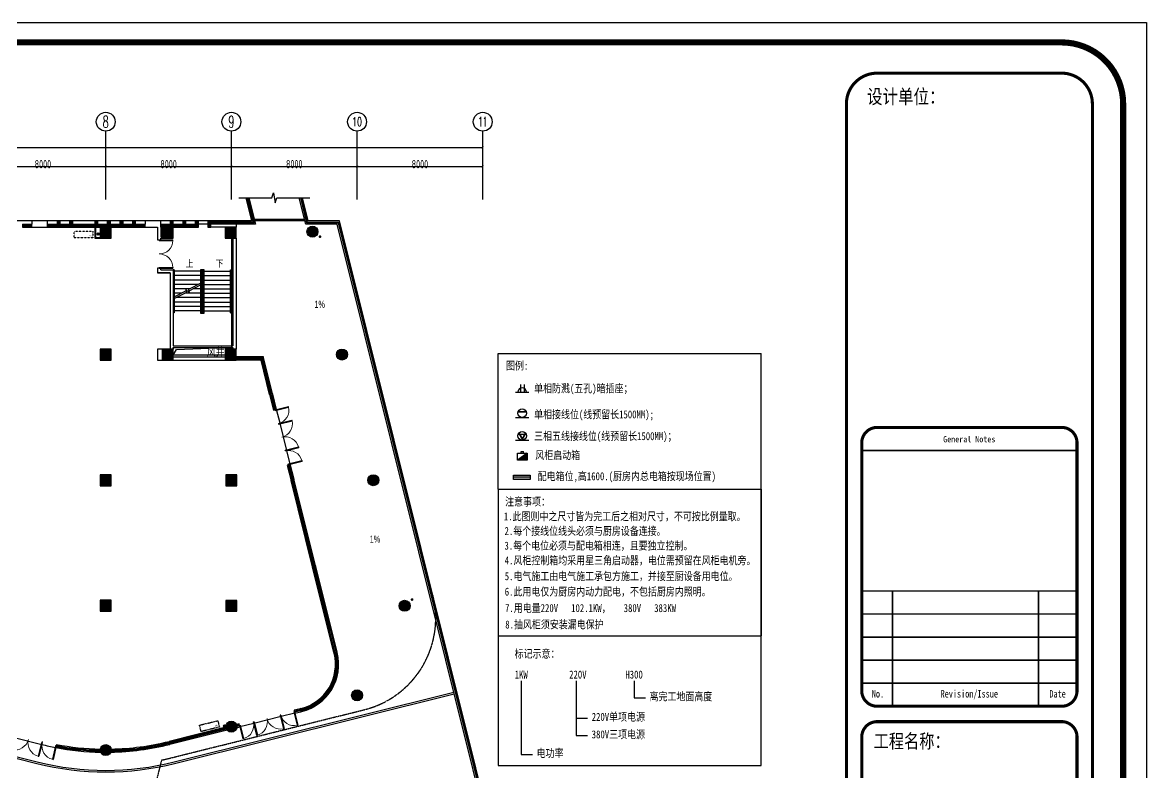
# Model space of a CAD drawing. Header units: inches. Extents: x -584 to 1446124, y -108140 to 99637.
# Drawn here: x 1154924 to 1226479, y 51886 to 99637 of the extents above; entities that cross this region are included whole.
import ezdxf
from ezdxf.enums import TextEntityAlignment as Align

# ---------------------------------------------------------------- set-up
doc = ezdxf.new("R2010")
doc.units = ezdxf.units.IN
doc.header["$MEASUREMENT"] = 0
doc.linetypes.add('DASH', pattern=[0.35, 0.25, -0.1])
for name, color, linetype in [('0-空调出屋面', 41, 'Continuous'), ('0-雨水', 141, 'Continuous'), ('AXIS', 3, 'Continuous'), ('AXIS_TEXT', 7, 'Continuous'), ('COLUMN', 6, 'Continuous'), ('CURTWALL', 4, 'Continuous'), ('DIM_SYMB', 3, 'Continuous'), ('LG', 84, 'Continuous'), ('LVTRY', 6, 'Continuous'), ('PUB_HATCH', 8, 'Continuous'), ('PUB_TEXT', 151, 'Continuous'), ('STAIR', 6, 'Continuous'), ('WALL', 7, 'Continuous'), ('WINDOW', 3, 'Continuous'), ('供排水', 4, 'Continuous'), ('外框', 7, 'Continuous'), ('电位', 1, 'Continuous'), ('空调', 205, 'Continuous')]:
    doc.layers.add(name, color=color, linetype=linetype)
doc.styles.add('_TCH_AXIS', font='COMPLEX', dxfattribs={"bigfont": 'GBCBIG'})
doc.styles.add('_TCH_DIM', font='stylu.ttf')
doc.styles.add('_TCH_DIM_T3', font='TSSDENG', dxfattribs={"width": 0.64, "bigfont": 'TSSDCHN'})
doc.styles.add('COMPLEX', font='stylu.ttf')
doc.styles.add('HZ-1', font='MingLiU.ttf', dxfattribs={"width": 0.8})
doc.styles.add('STYLE4', font='', dxfattribs={"width": 0.7, "height": 180})
doc.styles.add('宋体平面', font='', dxfattribs={"width": 0.8})
doc.styles.get('STYLE4').set_extended_font_data('NSimSun')
doc.styles.get('宋体平面').set_extended_font_data('SimSun')
doc.dimstyles.new('_TCH_ARCH&&150', dxfattribs={"dimtxt": 525, "dimasz": 150, "dimexe": 375, "dimexo": 450, "dimgap": 150, "dimtad": 1, "dimdec": 0, "dimzin": 0, "dimdsep": 46, "dimtxsty": '_TCH_DIM_T3', "dimblk": 'ARCHTICK', "dimcen": 0.09, "dimclrt": 7, "dimazin": 2, "dimtfac": 1, "dimtdec": 0, "dimtix": 1, "dimtmove": 2, "dimatfit": 3, "dimfxl": 0, "dimtolj": 1, "dimtzin": 0, "dimarcsym": 0})

# ---------------------------------------------------------------- blocks, each defined once
blk = doc.blocks.new('vhjkghkghkl')
at = {"layer": '空调', "linetype": 'DASH', "ltscale": 0.3}
blk.add_lwpolyline([(134071, 540199), (134071, 539779), (132871, 539779), (132871, 540199), (134071, 540199)], close=True, dxfattribs=at)
at = {"layer": '空调', "linetype": 'DASH', "ltscale": 0.3, "style": 'HZ-1'}
blk.add_text('AC', height=100, dxfattribs=at).set_placement((133846, 539867))
blk = doc.blocks.new('_ArchTick')
at = {"color": 0, "linetype": 'ByBlock', "const_width": 0.15}
blk.add_lwpolyline([(-0.5, -0.5), (0.5, 0.5)], dxfattribs=at)
blk = doc.blocks.new('*D104')
at = {"layer": 'AXIS', "color": 0, "lineweight": -2, "transparency": 16777216}
for p, q in [((1152224, 88814), (1152224, 90842)), ((1152224, 90467), (1160224, 90467)), ((1160224, 88814), (1160224, 90842))]:
    blk.add_line(p, q, dxfattribs=at)
at = {"layer": 'Defpoints', "color": 0, "transparency": 16777216}
for p in [(1160224, 90467), (1152224, 88364), (1160224, 88364)]:
    blk.add_point(p, dxfattribs=at)
at = {"layer": 'AXIS', "color": 0, "lineweight": -2, "transparency": 16777216, "xscale": 150, "yscale": 150, "zscale": 150, "rotation": 180}
blk.add_blockref('_ArchTick', (1152224, 90467), dxfattribs=at)
at = {"layer": 'AXIS', "color": 0, "lineweight": -2, "transparency": 16777216, "xscale": 150, "yscale": 150, "zscale": 150}
blk.add_blockref('_ArchTick', (1160224, 90467), dxfattribs=at)
at = {"layer": 'AXIS', "color": 7, "transparency": 16777216, "insert": (1156224, 90617), "char_height": 525, "attachment_point": 5, "style": '_TCH_DIM_T3'}
blk.add_mtext('\\A1;8000', dxfattribs=at)
blk = doc.blocks.new('*D105')
at = {"layer": 'AXIS', "color": 0, "lineweight": -2, "transparency": 16777216}
for p, q in [((1160224, 88814), (1160224, 90842)), ((1160224, 90467), (1168224, 90467)), ((1168224, 88814), (1168224, 90842))]:
    blk.add_line(p, q, dxfattribs=at)
at = {"layer": 'Defpoints', "color": 0, "transparency": 16777216}
for p in [(1168224, 90467), (1160224, 88364), (1168224, 88364)]:
    blk.add_point(p, dxfattribs=at)
at = {"layer": 'AXIS', "color": 0, "lineweight": -2, "transparency": 16777216, "xscale": 150, "yscale": 150, "zscale": 150, "rotation": 180}
blk.add_blockref('_ArchTick', (1160224, 90467), dxfattribs=at)
at = {"layer": 'AXIS', "color": 0, "lineweight": -2, "transparency": 16777216, "xscale": 150, "yscale": 150, "zscale": 150}
blk.add_blockref('_ArchTick', (1168224, 90467), dxfattribs=at)
at = {"layer": 'AXIS', "color": 7, "transparency": 16777216, "insert": (1164224, 90617), "char_height": 525, "attachment_point": 5, "style": '_TCH_DIM_T3'}
blk.add_mtext('\\A1;8000', dxfattribs=at)
blk = doc.blocks.new('*D106')
at = {"layer": 'AXIS', "color": 0, "lineweight": -2, "transparency": 16777216}
for p, q in [((1168224, 88814), (1168224, 90842)), ((1168224, 90467), (1176224, 90467)), ((1176224, 88814), (1176224, 90842))]:
    blk.add_line(p, q, dxfattribs=at)
at = {"layer": 'Defpoints', "color": 0, "transparency": 16777216}
for p in [(1176224, 90467), (1168224, 88364), (1176224, 88364)]:
    blk.add_point(p, dxfattribs=at)
at = {"layer": 'AXIS', "color": 0, "lineweight": -2, "transparency": 16777216, "xscale": 150, "yscale": 150, "zscale": 150, "rotation": 180}
blk.add_blockref('_ArchTick', (1168224, 90467), dxfattribs=at)
at = {"layer": 'AXIS', "color": 0, "lineweight": -2, "transparency": 16777216, "xscale": 150, "yscale": 150, "zscale": 150}
blk.add_blockref('_ArchTick', (1176224, 90467), dxfattribs=at)
at = {"layer": 'AXIS', "color": 7, "transparency": 16777216, "insert": (1172224, 90617), "char_height": 525, "attachment_point": 5, "style": '_TCH_DIM_T3'}
blk.add_mtext('\\A1;8000', dxfattribs=at)
blk = doc.blocks.new('*D107')
at = {"layer": 'AXIS', "color": 0, "lineweight": -2, "transparency": 16777216}
for p, q in [((1176224, 88814), (1176224, 90842)), ((1176224, 90467), (1184224, 90467)), ((1184224, 88814), (1184224, 90842))]:
    blk.add_line(p, q, dxfattribs=at)
at = {"layer": 'Defpoints', "color": 0, "transparency": 16777216}
for p in [(1184224, 90467), (1176224, 88364), (1184224, 88364)]:
    blk.add_point(p, dxfattribs=at)
at = {"layer": 'AXIS', "color": 0, "lineweight": -2, "transparency": 16777216, "xscale": 150, "yscale": 150, "zscale": 150, "rotation": 180}
blk.add_blockref('_ArchTick', (1176224, 90467), dxfattribs=at)
at = {"layer": 'AXIS', "color": 0, "lineweight": -2, "transparency": 16777216, "xscale": 150, "yscale": 150, "zscale": 150}
blk.add_blockref('_ArchTick', (1184224, 90467), dxfattribs=at)
at = {"layer": 'AXIS', "color": 7, "transparency": 16777216, "insert": (1180224, 90617), "char_height": 525, "attachment_point": 5, "style": '_TCH_DIM_T3'}
blk.add_mtext('\\A1;8000', dxfattribs=at)
blk = doc.blocks.new('*D108')
at = {"layer": 'AXIS', "color": 0, "lineweight": -2, "transparency": 16777216}
for p, q in [((1103924, 88814), (1103924, 92042)), ((1103924, 91667), (1184224, 91667)), ((1184224, 88814), (1184224, 92042))]:
    blk.add_line(p, q, dxfattribs=at)
at = {"layer": 'Defpoints', "color": 0, "transparency": 16777216}
for p in [(1184224, 91667), (1103924, 88364), (1184224, 88364)]:
    blk.add_point(p, dxfattribs=at)
at = {"layer": 'AXIS', "color": 0, "lineweight": -2, "transparency": 16777216, "xscale": 150, "yscale": 150, "zscale": 150, "rotation": 180}
blk.add_blockref('_ArchTick', (1103924, 91667), dxfattribs=at)
at = {"layer": 'AXIS', "color": 0, "lineweight": -2, "transparency": 16777216, "xscale": 150, "yscale": 150, "zscale": 150}
blk.add_blockref('_ArchTick', (1184224, 91667), dxfattribs=at)
at = {"layer": 'AXIS', "color": 7, "transparency": 16777216, "insert": (1144074, 91817), "char_height": 525, "attachment_point": 5, "style": '_TCH_DIM_T3'}
blk.add_mtext('\\A1;80300', dxfattribs=at)
blk = doc.blocks.new('_FZH')
at = {"layer": 'WALL'}
blk.add_lwpolyline([(-0.5, -0.5), (0.5, -0.5), (0.5, 0.5), (-0.5, 0.5)], close=True, dxfattribs=at)
blk.add_solid([(-0.5, -0.5), (0.5, -0.5), (-0.5, 0.5), (0.5, 0.5)], dxfattribs=at)
blk = doc.blocks.new('$DorLib2D$00000002')
for p, q in [((-0.5, 0), (-0.5, 0.4875)), ((-0.475, 0.4875), (-0.5, 0.4875)), ((-0.475, 0), (-0.475, 0.4875)), ((0.475, 0), (0.475, 0.4875)), ((0.475, 0.4875), (0.5, 0.4875)), ((0.5, 0), (0.5, 0.4875)), ((-0.5, 0), (-0.475, 0)), ((0.5, 0), (0.475, 0))]:
    blk.add_line(p, q)
at = {"lineweight": 13}
for centre, start, end in [((-0.4875, 0), 0, 88.53072), ((0.4875, 0), 91.46928, 180)]:
    blk.add_arc(centre, 0.4875, start, end, dxfattribs=at)
blk = doc.blocks.new('$DorLib2D$00000001')
for p, q in [((0.45, 0.975), (0.5, 0.975)), ((0.45, 0), (0.45, 0.975)), ((0.5, 0), (0.5, 0.975)), ((0.5, 0), (0.45, 0))]:
    blk.add_line(p, q)
at = {"lineweight": 13}
blk.add_arc((0.475, 0), 0.975, 91.46928, 180, dxfattribs=at)
blk = doc.blocks.new('_AXISO')
blk.add_circle((0, 0), 0.5)
at = {"layer": 'AXIS_TEXT', "style": 'COMPLEX', "width": 1.041667}
blk.add_attdef('A', text='', height=0.56, dxfattribs=at).set_placement((-0.25, -0.28), (0.25, -0.28), align=Align.FIT)
blk = doc.blocks.new('_YZH')
blk.add_circle((0, 0), 0.5)
at = {"layer": 'PUB_HATCH', "const_width": 0.5}
blk.add_lwpolyline([(-0.25, 0, 1), (0.25, 0, 1)], format="xyb", close=True, dxfattribs=at)
blk = doc.blocks.new('$WINLIB2D$00000001')
at = {"color": 0}
for points in [[(-0.5, 0.5), (-0.5, -0.5)], [(-0.5, 0.5), (0.5, 0.5)], [(0.5, 0.167), (-0.5, 0.167)], [(0.5, -0.5), (0.5, 0.5)], [(0.5, -0.167), (-0.5, -0.167)], [(-0.5, -0.5), (0.5, -0.5)]]:
    blk.add_lwpolyline(points, dxfattribs=at)
blk = doc.blocks.new('A$C37F52DF6')
at = {"layer": '电位'}
blk.add_hatch(color=256, dxfattribs=at).paths.add_polyline_path([(320, 230), (0, 0), (320, 0)])
for p, q in [((320, 230), (0, 0)), ((120, 282), (200, 282)), ((120, 230), (120, 282)), ((200, 230), (200, 282))]:
    blk.add_line(p, q, dxfattribs=at)
blk.add_lwpolyline([(0, 230), (320, 230), (320, 0), (0, 0)], close=True, dxfattribs=at)

msp = doc.modelspace()

# ---------------------------------------------------------------- hatches: boundary and pattern name
at = {"layer": '0-空调出屋面'}
h = msp.add_hatch(dxfattribs=at)
h.set_pattern_fill('ANSI31', color=256, scale=10, style=0)
h.set_pattern_definition([(315, (1159686.871, 86228.343), (-11.2253, -11.2253), [])])
h.paths.add_polyline_path([(1159686.9, 86163.3, -1), (1159816.9, 86163.3, -1)])
h = msp.add_hatch(dxfattribs=at)
h.set_pattern_fill('ANSI31', color=256, scale=10, style=0)
h.set_pattern_definition([(315, (1167732.276, 54921.755), (-11.2253, -11.2253), [])])
h.paths.add_polyline_path([(1167732.3, 54856.8, -1), (1167862.3, 54856.8, -1)])
at = {"layer": '0-雨水'}
h = msp.add_hatch(color=256, dxfattribs=at)
edge = h.paths.add_edge_path()
edge.add_arc((1173867, 85998.6), 75, 180, 360)
edge.add_arc((1173867, 85998.6), 75, 360, 540)
h = msp.add_hatch(color=256, dxfattribs=at)
edge = h.paths.add_edge_path()
edge.add_arc((1179723.9, 62898.6), 75, 180, 360)
edge.add_arc((1179723.9, 62898.6), 75, 360, 540)
at = {"layer": '电位'}
msp.add_hatch(color=256, dxfattribs=at).paths.add_polyline_path([(1187243.8, 70680.5), (1186174.8, 70680.5), (1186174.8, 70550.7), (1187243.8, 70550.7)])

# ---------------------------------------------------------------- linework, layer by layer
at = {"linetype": 'DASH'}
msp.add_line((1168223.9, 85898.6), (1168223.9, 78848.6), dxfattribs=at)
msp.add_lwpolyline([(1167823.9, 78448.6), (1164523.9, 78448.6), (1164523.9, 78948.6), (1167823.9, 78948.6)], close=True)
msp.add_lwpolyline([(1164523.9, 78448.6), (1164718.5, 78814.8), (1167823.9, 78948.6)])
at = {"layer": '0-空调出屋面'}
for centre, radius in [((1159751.9, 86163.3), 75), ((1159751.9, 86163.3), 65), ((1167797.3, 54856.8), 75), ((1167797.3, 54856.8), 65)]:
    msp.add_circle(centre, radius, dxfattribs=at)
at = {"layer": '0-雨水'}
for p, q in [((1172878.9, 87098.6), (1169684, 87098.6)), ((1172903.8, 86998.6), (1169708.9, 86998.6))]:
    msp.add_line(p, q, dxfattribs=at)
at = {"layer": '0-雨水', "const_width": 20}
for points in [[(1173792, 85998.6, 1), (1173942, 85998.6, 1), (1173792, 85998.6, 1)], [(1179648.9, 62898.6, 1), (1179798.9, 62898.6, 1), (1179648.9, 62898.6, 1)]]:
    msp.add_lwpolyline(points, format="xyb", dxfattribs=at)
at = {"layer": 'AXIS'}
for p, q in [((1160223.9, 88363.8), (1160223.9, 92717.3)), ((1168223.9, 88363.8), (1168223.9, 92717.3)), ((1176223.9, 88363.8), (1176223.9, 92717.3)), ((1184223.9, 88363.8), (1184223.9, 92717.3))]:
    msp.add_line(p, q, dxfattribs=at)
at = {"layer": 'COLUMN'}
for p, q in [((1156523.9, 86998.6), (1155523.9, 86998.6)), ((1155523.9, 86998.6), (1155523.9, 86798.6)), ((1155523.9, 86598.6), (1156523.9, 86598.6)), ((1156523.9, 86798.6), (1156523.9, 86998.6)), ((1163723.9, 86998.6), (1162723.9, 86998.6)), ((1162723.9, 86998.6), (1162723.9, 86798.6)), ((1162723.9, 86598.6), (1163523.9, 86598.6)), ((1163723.9, 86798.6), (1163723.9, 86998.6)), ((1170235.1, 78348.7), (1170090.7, 78163.9)), ((1170090.7, 78163.9), (1170130.1, 78133.1)), ((1170130.1, 78133.1), (1170274.5, 78317.9)), ((1170274.5, 78317.9), (1170235.1, 78348.7)), ((1170846.6, 76022.4), (1170652.6, 75974)), ((1170652.6, 75974), (1170664.7, 75925.5)), ((1170664.7, 75925.5), (1170858.7, 75973.9)), ((1170858.7, 75973.9), (1170846.6, 76022.4)), ((1172213.5, 70540.3), (1172019.5, 70491.9)), ((1172019.5, 70491.9), (1172031.6, 70443.4)), ((1172031.6, 70443.4), (1172225.6, 70491.8)), ((1172225.6, 70491.8), (1172213.5, 70540.3)), ((1173580.3, 65058.1), (1173386.3, 65009.7)), ((1173386.3, 65009.7), (1173398.4, 64961.2)), ((1173398.4, 64961.2), (1173592.4, 65009.6)), ((1173592.4, 65009.6), (1173580.3, 65058.1)), ((1174947.2, 59575.9), (1174753.1, 59527.5)), ((1174753.1, 59527.5), (1174765.2, 59479)), ((1174765.2, 59479), (1174959.3, 59527.4)), ((1174959.3, 59527.4), (1174947.2, 59575.9)), ((1172652.9, 55963.6), (1172604.4, 55951.5)), ((1172604.4, 55951.5), (1172652.8, 55757.4)), ((1172701.3, 55769.5), (1172652.9, 55963.6)), ((1172652.8, 55757.4), (1172701.3, 55769.5))]:
    msp.add_line(p, q, dxfattribs=at)
for points in [[(1159523.9, 86598.6), (1159523.9, 85898.6), (1159873.9, 85898.6)], [(1159573.9, 86598.6), (1159573.9, 85948.6), (1159873.9, 85948.6)]]:
    msp.add_lwpolyline(points, dxfattribs=at)
at = {"layer": 'CURTWALL'}
for p, q in [((1170110.4, 78148.5), (1168230.4, 78148.5)), ((1170234.9, 78348.5), (1168523.9, 78348.5)), ((1170182.8, 78281.8), (1168523.9, 78281.8)), ((1170130.8, 78215.1), (1168523.9, 78215.1)), ((1170658.6, 75949.8), (1170110.4, 78148.5)), ((1170717.2, 75990.2), (1170170.2, 78184.4)), ((1170781.9, 76006.3), (1170222.2, 78251)), ((1170266.6, 78348.5), (1170235.4, 78348.5)), ((1170274.2, 78318.1), (1170266.6, 78348.5)), ((1170846.6, 76022.4), (1170274.3, 78317.7)), ((1170658.6, 75949.8), (1170906.6, 74955.2)), ((1170971.2, 74971.4), (1170729.3, 75941.7)), ((1171035.9, 74987.5), (1170794, 75957.8)), ((1171100.6, 75003.6), (1170858.7, 75973.9)), ((1170906.6, 74955.2), (1171100.6, 75003.6)), ((1171971.5, 71510.5), (1171777.5, 71462.2)), ((1171777.5, 71462.2), (1172025.4, 70467.6)), ((1172084.1, 70508), (1171842.2, 71478.3)), ((1172148.8, 70524.1), (1171906.9, 71494.4)), ((1172213.5, 70540.3), (1171971.5, 71510.5)), ((1173392.3, 64985.4), (1172025.4, 70467.6)), ((1173450.9, 65025.8), (1172096.2, 70459.5)), ((1173515.6, 65042), (1172160.9, 70475.6)), ((1173580.3, 65058.1), (1172225.6, 70491.7)), ((1174753.1, 59527.5), (1173392.3, 64985.4)), ((1174817.8, 59543.7), (1173463, 64977.3)), ((1174882.5, 59559.8), (1173527.7, 64993.4)), ((1174955.4, 59543), (1173592.4, 65009.6)), ((1174959.3, 59527.4), (1174955.4, 59543)), ((1172604.4, 55951.5), (1172214.4, 55854.2)), ((1172214.4, 55854.2), (1172262.8, 55660.2)), ((1172620.5, 55886.8), (1172230.5, 55789.6)), ((1172636.7, 55822.1), (1172246.7, 55724.9)), ((1172262.8, 55660.2), (1172652.8, 55757.4)), ((1167875.6, 54772.5), (1164251.8, 53869)), ((1167888.7, 54707), (1164268, 53804.3)), ((1167914.2, 54644.7), (1164284.1, 53739.6)), ((1167953.3, 54585.7), (1164300.2, 53674.9)), ((1168721.4, 54983.3), (1168547.9, 54940.1)), ((1168567, 54738.7), (1168769.7, 54789.3)), ((1168737.5, 54918.6), (1168567.1, 54876.2)), ((1168753.6, 54854), (1168573.8, 54809.1)), ((1168769.7, 54789.3), (1168721.4, 54983.3)), ((1156147.5, 53674.9), (1156195.9, 53869)), ((1156158.7, 53672.1), (1156201.7, 53867.5)), ((1157080.6, 53673.8), (1157037.6, 53478.4))]:
    msp.add_line(p, q, dxfattribs=at)
for centre, radius, start, end in [((1171951.4, 58777.4), 2900, 284, 14), ((1171951.4, 58777.4), 2966.7, 284, 14), ((1171951.4, 58777.4), 3033.3, 284, 14), ((1171951.4, 58777.4), 3100, 284, 14), ((1160223.9, 70024.4), 16850, 256, 256.039283), ((1160223.9, 70024.4), 16783.3, 256, 256.033203), ((1160223.9, 70024.4), 16716.7, 256, 256.027074), ((1160223.9, 70024.4), 16650, 256, 256.020896), ((1160223.9, 70024.4), 16650, 259.118342, 268.816972), ((1160223.9, 70024.4), 16850, 271.09858, 284), ((1160223.9, 70024.4), 16783.3, 271.172448, 284), ((1160223.9, 70024.4), 16650, 271.183028, 284), ((1160223.9, 70024.4), 16716.7, 271.199697, 284), ((1160223.9, 70024.4), 16850, 259.099956, 268.90142), ((1160223.9, 70024.4), 16783.3, 259.106036, 268.827552), ((1160223.9, 70024.4), 16716.7, 259.112165, 268.800303)]:
    msp.add_arc(centre, radius, start, end, dxfattribs=at)
at = {"layer": 'DIM_SYMB'}
msp.add_lwpolyline([(1168690.7, 88475.2), (1170787, 88475.2), (1170901.6, 88790.2), (1171012.7, 88160.2), (1171124.5, 88475.2), (1173220.8, 88475.2)], dxfattribs=at)
for points in [[(1165423.9, 83938.6, 0, 0, 0), (1165423.9, 83068.6, 104, 0, 0), (1165423.9, 82678.6, 0, 0, 0)], [(1167323.9, 83938.6, 0, 0, 0), (1167323.9, 80228.6, 0, 0, 0), (1165423.9, 80228.6, 0, 0, 0), (1165423.9, 82008.6, 104, 0, 0), (1165423.9, 82398.6, 0, 0, 0)], [(1173752.1, 82056.7, 0, 0, 0), (1173872.2, 83549.9, 104, 0, 0), (1173903.5, 83938.7, 0, 0, 0)], [(1177594.2, 66647, 0, 0, 0), (1178580.1, 65677.5, 104, 0, 0), (1178858.2, 65404, 0, 0, 0)]]:
    msp.add_lwpolyline(points, format="xyseb", dxfattribs=at)
at = {"layer": 'LG'}
for points in [[(1169207.4, 88493.4), (1169598.8, 86923.6), (1168523.9, 86923.6), (1166923.9, 86923.6)], [(1169268, 88457.1), (1169662.8, 86873.6), (1166923.9, 86873.6)]]:
    msp.add_lwpolyline(points, dxfattribs=at)
for points in [[(1172612.9, 88475.2), (1173012.3, 86873.6), (1175012.3, 86873.6), (1185372.8, 45319.9), (1185893.1, 43233, -0.1217348), (1185985.8, 33691.9), (1180833.1, 13006.8)], [(1172664.5, 88475.2), (1173051.3, 86923.6), (1175051.3, 86923.6), (1185421.3, 45332), (1185941.6, 43245.3, -0.121736), (1186034.4, 33680.1), (1180881.7, 12994.7)]]:
    msp.add_lwpolyline(points, format="xyb", dxfattribs=at)
at = {"layer": 'LVTRY'}
for p, q in [((1164323.9, 83698.6), (1163523.9, 83698.6)), ((1164323.9, 78848.6), (1163523.9, 78848.6))]:
    msp.add_line(p, q, dxfattribs=at)
at = {"layer": 'STAIR'}
for p, q in [((1164523.9, 83898.6), (1164523.9, 81158.6)), ((1164583.9, 83898.6), (1164523.9, 83898.6)), ((1164523.9, 83798.6), (1164523.9, 82127.3)), ((1166323.9, 83798.6), (1164523.9, 83798.6)), ((1164583.9, 83898.6), (1164583.9, 81158.6)), ((1166483.9, 83898.6), (1166263.9, 83898.6)), ((1166263.9, 83898.6), (1166263.9, 81128.6)), ((1166423.9, 83838.6), (1166323.9, 83838.6)), ((1166323.9, 83838.6), (1166323.9, 81188.6)), ((1166323.9, 83798.6), (1166423.9, 83798.6)), ((1166323.9, 83798.6), (1166323.9, 83062.6)), ((1166423.9, 81188.6), (1166423.9, 83838.6)), ((1166423.9, 81278.6), (1166423.9, 83798.6)), ((1166423.9, 83798.6), (1168223.9, 83798.6)), ((1166483.9, 81128.6), (1166483.9, 83898.6)), ((1168163.9, 81158.6), (1168163.9, 83898.6)), ((1168163.9, 83898.6), (1168223.9, 83898.6)), ((1168223.9, 81158.6), (1168223.9, 83898.6)), ((1168223.9, 81278.6), (1168223.9, 83798.6)), ((1166323.9, 83518.6), (1164523.9, 83518.6)), ((1166323.9, 83238.6), (1164523.9, 83238.6)), ((1166323.9, 83062.6), (1165492.4, 82630.5)), ((1166423.9, 83518.6), (1168223.9, 83518.6)), ((1166423.9, 83238.6), (1168223.9, 83238.6)), ((1166123.7, 82958.6), (1164523.9, 82958.6)), ((1165584.8, 82678.6), (1164523.9, 82678.6)), ((1165350.7, 82556.9), (1164523.9, 82127.3)), ((1165373, 82455.8), (1164523.9, 82014.6)), ((1165046, 82398.6), (1164523.9, 82398.6)), ((1166323.9, 82398.6), (1165262.9, 82398.6)), ((1165530.9, 82456.3), (1165332.7, 82638.2)), ((1165332.7, 82638.2), (1165373, 82455.8)), ((1165492.4, 82630.5), (1165530.9, 82456.3)), ((1166323.9, 82949.9), (1165514.7, 82529.5)), ((1166323.9, 82678.6), (1165801.7, 82678.6)), ((1166323.9, 82949.9), (1166323.9, 81278.6)), ((1166423.9, 82958.6), (1168223.9, 82958.6)), ((1166423.9, 82678.6), (1168223.9, 82678.6)), ((1166423.9, 82398.6), (1168223.9, 82398.6)), ((1164523.9, 82014.6), (1164523.9, 81278.6)), ((1166323.9, 81838.6), (1164523.9, 81838.6)), ((1166323.9, 82118.6), (1164724, 82118.6)), ((1166423.9, 82118.6), (1168223.9, 82118.6)), ((1166423.9, 81838.6), (1168223.9, 81838.6)), ((1166323.9, 81558.6), (1164523.9, 81558.6)), ((1166323.9, 81278.6), (1164523.9, 81278.6)), ((1164583.9, 81158.6), (1164523.9, 81158.6)), ((1166263.9, 81128.6), (1166483.9, 81128.6)), ((1166323.9, 81188.6), (1166423.9, 81188.6)), ((1166423.9, 81558.6), (1168223.9, 81558.6)), ((1166423.9, 81278.6), (1168223.9, 81278.6)), ((1168163.9, 81158.6), (1168223.9, 81158.6)), ((1174012.4, 62498.6), (1174087.1, 62198.6))]:
    msp.add_line(p, q, dxfattribs=at)
at = {"layer": 'STAIR', "color": 8, "ltscale": 3}
for p, q in [((1164578.4, 52559.1), (1182383.7, 56998.4)), ((1164602.6, 52462), (1182407.9, 56901.4)), ((1151223.9, 53717.3), (1155869.3, 52559.1)), ((1151223.9, 53614.2), (1155845.1, 52462))]:
    msp.add_line(p, q, dxfattribs=at)
at = {"layer": 'STAIR', "linetype": 'DASH', "ltscale": 3}
msp.add_line((1163774, 52677.8), (1163108.3, 50007.7), dxfattribs=at)
at = {"layer": 'STAIR'}
for points in [[(1169134.6, 88475.2), (1169502.8, 86998.6), (1168523.9, 86998.6), (1136523.9, 86998.6)], [(1169340.7, 88475.2), (1169758.8, 86798.6), (1168523.9, 86798.6)]]:
    msp.add_lwpolyline(points, dxfattribs=at)
for points in [[(1184144.2, 26609.9), (1185766.7, 33117.4), (1185858, 33483.6, 0.1227846), (1185858, 43063.7), (1185337.8, 45150.2), (1174953.7, 86798.6), (1172953.7, 86798.6), (1172535.6, 88475.2)], [(1184223.9, 26102.7), (1185960.8, 33069), (1186052.1, 33435.3, 0.1227846), (1186052.1, 43112.1), (1185531.8, 45198.6), (1175109.9, 86998.6), (1173109.9, 86998.6), (1172741.8, 88475.2)]]:
    msp.add_lwpolyline(points, format="xyb", dxfattribs=at)
at = {"layer": 'STAIR', "linetype": 'DASH', "ltscale": 3}
msp.add_lwpolyline([(1163774, 52677.8, 0.008491), (1164336.5, 52807.9), (1176683.4, 55886.3, 0.4142136), (1181053.6, 63159.7)], format="xyb", dxfattribs=at)
at = {"layer": 'STAIR', "color": 8, "ltscale": 3}
for radius in [18100, 18000]:
    msp.add_arc((1160223.9, 70024.4), radius, 256, 284, dxfattribs=at)
at = {"layer": 'WALL'}
for p, q in [((1163523.9, 86598.6), (1163523.9, 85998.7)), ((1163723.9, 86598.6), (1163723.9, 85998.7)), ((1166723.9, 86998.6), (1166123.9, 86998.6)), ((1166723.9, 86798.6), (1166123.9, 86798.6)), ((1168523.9, 86798.6), (1166923.9, 86798.6)), ((1168323.9, 86598.6), (1166923.9, 86598.6)), ((1168523.9, 86798.6), (1168523.9, 86598.6)), ((1163523.9, 85998.7), (1163523.9, 85798.6)), ((1163723.9, 85998.7), (1163823.9, 85998.7)), ((1163723.9, 85798.6), (1163723.9, 85898.7)), ((1163723.9, 85898.7), (1163823.9, 85898.7)), ((1168323.9, 85898.6), (1168323.9, 79048.6)), ((1168523.9, 85898.6), (1168523.9, 78998.6)), ((1163523.9, 85798.6), (1163723.9, 85798.6)), ((1163723.9, 83998.6), (1163523.9, 83998.6)), ((1163523.9, 83998.6), (1163523.9, 83898.6)), ((1163523.9, 83898.6), (1163523.9, 83898.6)), ((1163523.9, 83898.6), (1163523.9, 83698.6)), ((1163723.9, 83898.6), (1163723.9, 83998.6)), ((1163723.9, 83898.6), (1164523.9, 83898.6)), ((1164523.9, 83898.6), (1164523.9, 79048.6)), ((1163523.9, 83698.6), (1163623.9, 83698.6)), ((1163623.9, 83698.6), (1164323.9, 83698.6)), ((1164323.9, 83698.6), (1164323.9, 78998.6)), ((1163523.9, 78848.5), (1163523.9, 78148.5)), ((1164323.9, 78998.6), (1164323.9, 78848.6)), ((1164523.9, 79048.6), (1168323.9, 79048.6)), ((1164523.9, 78948.6), (1168323.9, 78948.6)), ((1164523.9, 78948.6), (1164523.9, 78848.6)), ((1168323.9, 78948.6), (1168323.9, 78848.6)), ((1168523.9, 78998.6), (1168523.9, 78848.6)), ((1163523.9, 78148.5), (1163922.2, 78148.5)), ((1164523.9, 78348.6), (1167823.9, 78348.6)), ((1164523.9, 78148.6), (1167823.9, 78148.6))]:
    msp.add_line(p, q, dxfattribs=at)
at = {"layer": 'WINDOW'}
for p, q in [((1171318.3, 74130.3), (1171100.6, 75003.6)), ((1171753.8, 72383.8), (1171318.3, 74130.3)), ((1171971.5, 71510.5), (1171753.8, 72383.8)), ((1171389.5, 55442.5), (1169643, 55007)), ((1172262.8, 55660.2), (1171389.5, 55442.5)), ((1169643, 55007), (1168769.7, 54789.3)), ((1154400.9, 54110.4), (1156147.5, 53674.9))]:
    msp.add_line(p, q, dxfattribs=at)
msp.add_arc((1160223.9, 70024.4), 16850, 256.03928, 259.099959, dxfattribs=at)
at = {"layer": '外框', "lineweight": -2}
for p, q in [((1092541.1, 99636.8), (1226478.5, 99636.8)), ((1226478.5, 99636.8), (1226478.5, 5779.8))]:
    msp.add_line(p, q, dxfattribs=at)
for points, const_width in [([(1097744.8, 7015.2), (1221075.8, 7015.2, 0.4142136), (1224991.1, 10930.4), (1224991.1, 94453.3, 0.4142136), (1221075.8, 98368.5), (1097744.8, 98368.5, 0.4142136), (1093829.6, 94453.3), (1093829.6, 10930.4, 0.4142136)], 391.5), ([(1209330, 8972.8), (1221075.8, 8972.8, 0.4142136), (1223033.5, 10930.4), (1223033.5, 94453.3, 0.4142136), (1221075.8, 96410.9), (1209330, 96410.9, 0.4142136), (1207372.4, 94453.3), (1207372.4, 10930.4, 0.4142136)], 195.8), ([(1209330, 56105), (1221075.8, 56105, 0.4142136), (1222054.7, 57083.8), (1222054.7, 72878.7, 0.4142136), (1221075.8, 73857.6), (1209330, 73857.6, 0.4142136), (1208351.2, 72878.7), (1208351.2, 57083.8, 0.4142136)], 195.8), ([(1209330, 47295.7), (1221075.8, 47295.7, 0.4142136), (1222054.7, 48274.5), (1222054.7, 54147.4, 0.4142136), (1221075.8, 55126.2), (1209330, 55126.2, 0.4142136), (1208351.2, 54147.4), (1208351.2, 48274.5, 0.4142136)], 195.8)]:
    msp.add_lwpolyline(points, format="xyb", close=True, dxfattribs=dict(at, const_width=const_width))
at = {"layer": '外框', "lineweight": -2, "const_width": 97.9}
for points in [[(1208351.2, 72389.3), (1222054.7, 72389.3)], [(1208351.2, 63446.2), (1222054.7, 63446.2)], [(1210308.9, 56105), (1210308.9, 63446.2)], [(1219607.6, 56105), (1219607.6, 63446.2)], [(1208351.2, 61977.9), (1222054.7, 61977.9)], [(1208351.2, 60509.7), (1222054.7, 60509.7)], [(1208351.2, 59041.5), (1222054.7, 59041.5)], [(1208351.2, 57573.2), (1222054.7, 57573.2)]]:
    msp.add_lwpolyline(points, dxfattribs=at)
at = {"layer": '电位', "color": 14}
for p, q in [((1185214, 69915.6), (1185214, 78552.7)), ((1185214, 78552.7), (1201946.2, 78552.7)), ((1201946.2, 60595), (1201946.2, 78552.7)), ((1185214, 69915.6), (1201946.2, 69915.6)), ((1185214, 69915.6), (1185214, 52335.9)), ((1201946.2, 60595), (1201946.2, 69915.6)), ((1201946.2, 60595), (1201946.2, 69915.6)), ((1201946.2, 69915.6), (1201946.2, 60595)), ((1185214, 60595), (1201946.2, 60595)), ((1201946.2, 52335.9), (1201946.2, 60595)), ((1185214, 52335.9), (1201946.2, 52335.9))]:
    msp.add_line(p, q, dxfattribs=at)
at = {"layer": '电位'}
for p, q in [((1186630.4, 76593.3), (1186630.4, 76097.9)), ((1186851.1, 76593.3), (1186851.1, 76097.9)), ((1186313.6, 76097.9), (1187167.9, 76097.9)), ((1186313.6, 74482.6), (1187167.9, 74482.6)), ((1186482.3, 74847.8), (1186999.2, 74847.8)), ((1186489.5, 74866), (1186992, 74866)), ((1186313.6, 73053), (1187167.9, 73053)), ((1186482.3, 73418.2), (1186999.2, 73418.2)), ((1186489.5, 73436.4), (1186992, 73436.4)), ((1186771.7, 73054.8), (1186520.4, 73490)), ((1186791, 73057.7), (1186532.6, 73505.3)), ((1186948.9, 73505.3), (1186690.5, 73057.7)), ((1186961.1, 73490), (1186709.8, 73054.8)), ((1187243.8, 70680.5), (1186174.8, 70680.5))]:
    msp.add_line(p, q, dxfattribs=at)
at = {"layer": '电位', "color": 7}
for p, q in [((1186673.7, 57722.3), (1186673.7, 53035.9)), ((1190175.6, 57722.3), (1190175.6, 54233.9)), ((1193856.9, 57722.3), (1193856.9, 56647.8)), ((1193856.9, 56647.8), (1194579.9, 56647.8)), ((1190175.6, 55350.3), (1190898.7, 55350.3)), ((1190175.6, 54233.9), (1190898.7, 54233.9)), ((1186673.7, 53035.9), (1187396.7, 53035.9))]:
    msp.add_line(p, q, dxfattribs=at)
at = {"layer": '电位'}
msp.add_lwpolyline([(1186174.8, 70810.3), (1187243.8, 70810.3), (1187243.8, 70550.7), (1186174.8, 70550.7)], close=True, dxfattribs=at)
for centre in [(1186740.7, 74756.7), (1186740.7, 73327.1)]:
    msp.add_circle(centre, 274, dxfattribs=at)
msp.add_arc((1186740.7, 76097.9), 274, 0, 180, dxfattribs=at)

# ---------------------------------------------------------------- block references
at = {"layer": 'AXIS'}
ref = msp.add_blockref('_AXISO', (1160223.9, 93317.3), dxfattribs=dict(at, xscale=1200, yscale=1200, zscale=1200))
ref.add_attrib('A', '8', dxfattribs={"layer": 'AXIS_TEXT', "height": 741.2, "style": '_TCH_AXIS', "width": 0.8}).set_placement((1160026.2, 92946.7), (1160421.5, 92946.7), align=Align.FIT)
ref = msp.add_blockref('_AXISO', (1168223.9, 93317.3), dxfattribs=dict(at, xscale=1200, yscale=1200, zscale=1200))
ref.add_attrib('A', '9', dxfattribs={"layer": 'AXIS_TEXT', "height": 741.2, "style": '_TCH_AXIS', "width": 0.8}).set_placement((1168026.2, 92946.7), (1168421.5, 92946.7), align=Align.FIT)
ref = msp.add_blockref('_AXISO', (1176223.9, 93317.3), dxfattribs=dict(at, xscale=1200, yscale=1200, zscale=1200))
ref.add_attrib('A', '10', dxfattribs={"layer": 'AXIS_TEXT', "height": 563.71, "style": '_TCH_AXIS', "width": 0.8}).set_placement((1175912.5, 93035.5), (1176535.2, 93035.5), align=Align.FIT)
ref = msp.add_blockref('_AXISO', (1184223.9, 93317.3), dxfattribs=dict(at, xscale=1200, yscale=1200, zscale=1200))
ref.add_attrib('A', '11', dxfattribs={"layer": 'AXIS_TEXT', "height": 619.94, "style": '_TCH_AXIS', "width": 0.8}).set_placement((1183940.4, 93007.3), (1184507.3, 93007.3), align=Align.FIT)
at = {"layer": 'COLUMN'}
for name, p, xscale, yscale, zscale in [('_FZH', (1157223.9, 86798.6), 200, 400, 400), ('_FZH', (1158023.9, 86798.6), 200, 400, 400), ('_FZH', (1159623.9, 86798.6), 200, 400, 400), ('_FZH', (1160223.9, 86248.6), 700, 700, 700), ('_FZH', (1160423.9, 86798.6), 200, 400, 400), ('_FZH', (1161223.9, 86798.6), 200, 400, 400), ('_FZH', (1162023.9, 86798.6), 200, 400, 400), ('_FZH', (1164423.9, 86798.6), 200, 400, 400), ('_FZH', (1165223.9, 86798.6), 200, 400, 400), ('_FZH', (1166023.9, 86798.6), 200, 400, 400), ('_FZH', (1166823.9, 86798.6), 200, 400, 400), ('_YZH', (1173385.5, 86316.1), 700.0000000002328, 700.000000000291, 700.000000000285), ('_YZH', (1175259.8, 78498.6), 699.9999999997672, 699.9999999998254, 699.9999999998332), ('_FZH', (1160223.9, 70498.6), 700, 700, 700), ('_FZH', (1168223.9, 70498.5), 700.0043380444404, 699.9999999998836, 699.9999999998836), ('_YZH', (1177254.5, 70498.6), 700, 700, 700.0000000000028), ('_FZH', (1160223.9, 62498.6), 700, 700, 700), ('_FZH', (1168223.9, 62498.5), 699.9965255453717, 700.0000152587891, 700.0000152587891), ('_YZH', (1179249.1, 62498.6), 699.9999999997672, 699.9999999998254, 699.999999999805), ('_YZH', (1176223.9, 56802.4), 700, 700, 700), ('_YZH', (1168223.9, 54807.8), 700, 700, 700), ('_YZH', (1160223.9, 53312.1), 700, 700, 700)]:
    msp.add_blockref(name, p, dxfattribs=dict(at, xscale=xscale, yscale=yscale, zscale=zscale))
at = {"layer": 'COLUMN', "xscale": 700, "yscale": 700, "zscale": 700, "rotation": 270}
for p in [(1164173.9, 86248.6), (1168173.9, 86248.6), (1160223.9, 78498.6), (1164173.9, 78498.6), (1168173.9, 78498.6)]:
    msp.add_blockref('_FZH', p, dxfattribs=at)
at = {"layer": 'WINDOW'}
for name, p, xscale, yscale, zscale, rotation in [('$WINLIB2D$00000001', (1155223.9, 86698.6), -600, -200, -600, 180), ('$WINLIB2D$00000001', (1156823.9, 86698.6), -600, 200, -600, 180), ('$WINLIB2D$00000001', (1157623.9, 86698.6), -600, -200, -600, 180), ('$WINLIB2D$00000001', (1158823.9, 86698.6), -1400, 200, -1400, 179.9999999999904), ('$WINLIB2D$00000001', (1160023.9, 86698.6), -600, 200, -600, 180), ('$WINLIB2D$00000001', (1160823.9, 86698.6), -600, -200, -600, 180), ('$WINLIB2D$00000001', (1161623.9, 86698.6), -600, 200, -600, 180), ('$WINLIB2D$00000001', (1162423.9, 86698.6), -600, -200, -600, 180), ('$WINLIB2D$00000001', (1164023.9, 86698.6), -600, 200, -600, 180), ('$WINLIB2D$00000001', (1164823.9, 86698.6), -600, -200, -600, 180), ('$WINLIB2D$00000001', (1165623.9, 86698.6), -600, 200, -600, 179.9999999999833), ('$DorLib2D$00000002', (1163623.9, 84898.6), -1800, 1800, -1800, 270.0000000000222), ('$DorLib2D$00000001', (1171112.5, 74542.8), 899.9999999999711, -900, 900, 103.9999999999972), ('$DorLib2D$00000002', (1171439, 73232.9), 1799.999999999999, -1800, 1800, 103.9999999999968), ('$DorLib2D$00000001', (1171765.6, 71923), -899.9999999999711, -900, -900, 103.9999999999972), ('$DorLib2D$00000001', (1169182.2, 54995.2), 900.0000000000982, 900, 900, 193.9999999999991), ('$DorLib2D$00000002', (1170492.1, 55321.8), 1799.99999999997, 1800, 1800, 194.0000000000009), ('$DorLib2D$00000001', (1171802, 55648.4), -900.0000000000982, 900, -900, 193.9999999999991), ('$DorLib2D$00000002', (1155298.4, 53989.7), -1800.000000000098, -1800, -1800, 345.9999999985737), ('$DorLib2D$00000001', (1156619.7, 53672.9), 900.0000000000339, -900, 900, 347.5696193144976)]:
    msp.add_blockref(name, p, dxfattribs=dict(at, xscale=xscale, yscale=yscale, zscale=zscale, rotation=rotation))
at = {"layer": '供排水', "xscale": 1.903165439420263, "yscale": 1.90316543996687, "zscale": 1.903165440000002}
msp.add_blockref('A$C37F52DF6', (1186443.2, 71782.5), dxfattribs=at)
at = {"layer": '空调'}
msp.add_blockref('vhjkghkghkl', (1025342, -453850.8), dxfattribs=at)
at = {"layer": '空调', "rotation": 14.00000002735197}
msp.add_blockref('vhjkghkghkl', (1167953.6, -501398.5), dxfattribs=at)

# ---------------------------------------------------------------- texts
at = {"layer": 'PUB_TEXT', "style": '_TCH_DIM'}
for s, height, width, p in [('上', 438.9, 0.8, (1165315.4, 84075.1)), ('下', 438.9, 0.8, (1167225.1, 84075.1)), ('1%%%', 455, 0.64, (1173505.4, 81465.7)), ('风井', 506.38, 0.8, (1166657.9, 78412.4)), ('1%%%', 455, 0.64, (1177025.4, 66515.3))]:
    msp.add_text(s, height=height, dxfattribs=dict(at, width=width)).set_placement(p)
at = {"layer": '外框', "style": '宋体平面', "width": 0.8}
for s, height, p in [('设计单位：', 904.98, (1208684.7, 94467.3)), ('工程名称：', 886.88, (1209106.4, 53441.1))]:
    msp.add_text(s, height=height, dxfattribs=at).set_placement(p)
at = {"layer": '外框', "lineweight": -2, "style": '宋体平面', "width": 0.8}
for s, height, p in [('General Notes', 391.527, (1215196.3, 73105)), ('No.', 479.43, (1209383.3, 56901.4)), ('Revision/Issue', 479.433, (1215196.3, 56901.4)), ('Date', 479.43, (1220816.7, 56901.4))]:
    msp.add_text(s, height=height, dxfattribs=at).set_placement(p, align=Align.MIDDLE_CENTER)
at = {"layer": '电位', "color": 7, "style": 'STYLE4', "width": 0.8}
for s, height, p in [('图例:', 509.48, (1185702.3, 77533.9)), ('单相防溅(五孔)暗插座；', 509.483, (1187493.9, 76086.7)), ('单相接线位(线预留长1500MM);', 509.483, (1187493.9, 74432.6)), ('三相五线接线位(线预留长1500MM)；', 509.483, (1187493.9, 73048.5)), ('风柜启动箱', 509.48, (1187569.3, 71833.1)), ('配电箱位,高1600.(厨房内总电箱按现场位置)', 509.483, (1187722.9, 70493.4)), ('注意事项：', 509.48, (1185649.4, 68874.9)), ('1.此图则中之尺寸皆为完工后之相对尺寸，不可按比例量取。', 509.483, (1185567.3, 67940.9)), ('2.每个接线位线头必须与厨房设备连接。', 509.483, (1185612.6, 67006.8)), ('3.每个电位必须与配电箱相连，且要独立控制。', 509.483, (1185606.9, 66072.8)), ('4.风柜控制箱均采用星三角启动器，电位需预留在风柜电机旁。', 509.483, (1185623.9, 65135.9)), ('5.电气施工由电气施工承包方施工，并接至厨设备用电位。', 509.483, (1185623.9, 64130.8)), ('6.此用电仅为厨房内动力配电，不包括厨房内照明。', 509.483, (1185623.9, 63146.1)), ('7.用电量220V   102.1KW，   380V   383KW', 509.483, (1185644.4, 62101.9)), ('8.抽风柜须安装漏电保护', 509.483, (1185656.8, 61056.1)), ('标记示意：', 509.48, (1186256.1, 59194.4)), ('1KW', 509.48, (1186256.1, 57868.4)), ('220V', 509.48, (1189724, 57868.4)), ('H300', 509.48, (1193303.2, 57868.4)), ('离完工地面高度', 509.48, (1194841.5, 56474.1)), ('220V单项电源', 509.48, (1191160.2, 55176.6)), ('380V三项电源', 509.48, (1191160.2, 54060.2)), ('电功率', 509.48, (1187658.3, 52862.3))]:
    msp.add_text(s, height=height, dxfattribs=at).set_placement(p)

# ---------------------------------------------------------------- dimensions: what is measured, and where the dimension line sits
at = {"layer": 'AXIS'}
for p1, p2, distance, picture, middle in [((1103923.9, 88363.8), (1184223.9, 88363.8), 3303.5, '*D108', (1144073.9, 91817.3)), ((1152223.9, 88363.8), (1160223.9, 88363.8), 2103.5, '*D104', (1156223.9, 90617.3)), ((1160223.9, 88363.8), (1168223.9, 88363.8), 2103.5, '*D105', (1164223.9, 90617.3)), ((1168223.9, 88363.8), (1176223.9, 88363.8), 2103.5, '*D106', (1172223.9, 90617.3)), ((1176223.9, 88363.8), (1184223.9, 88363.8), 2103.5, '*D107', (1180223.9, 90617.3))]:
    dim = msp.add_aligned_dim(p1=p1, p2=p2, distance=distance, dimstyle='_TCH_ARCH&&150', dxfattribs=at)
    dim.commit()
    dim.dimension.update_dxf_attribs({"geometry": picture, "text_midpoint": middle})

doc.saveas('drawing.dxf')
